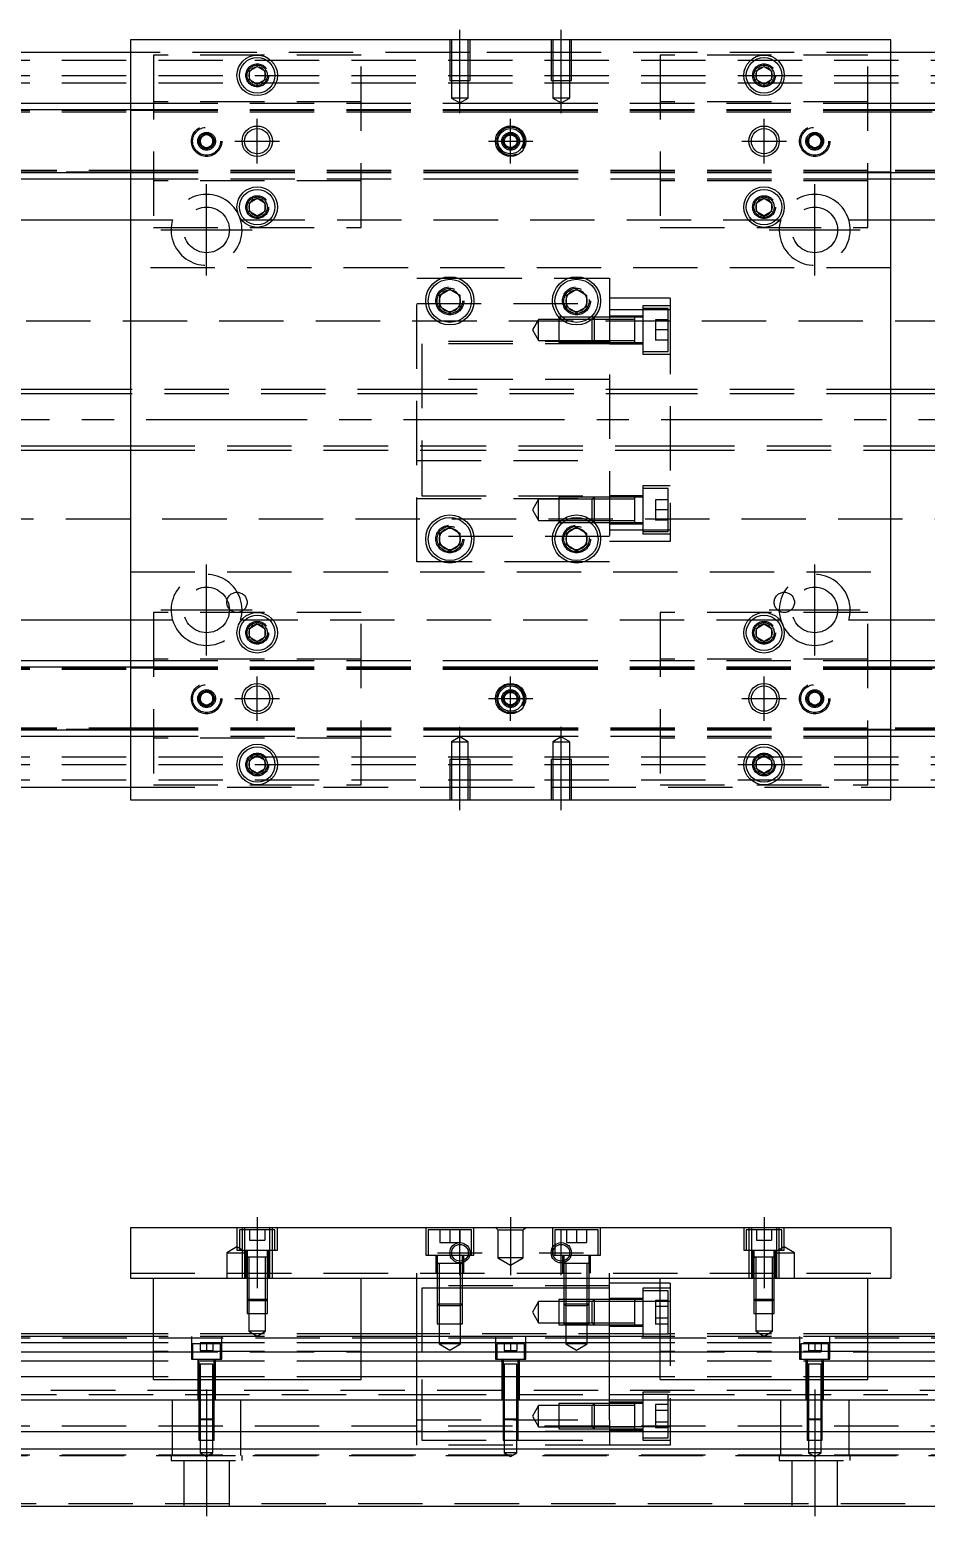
# Model space of a CAD drawing. Extents: x -12 to 689, y -256 to 77.
# Drawn here: x 165.1 to 342, y -216.3 to 77 of the extents above; entities that cross this region are included whole.
import ezdxf

# ---------------------------------------------------------------- set-up
doc = ezdxf.new("R2010")
doc.units = 0
doc.linetypes.add('CENTER', pattern=[50.8, 31.75, -6.35, 6.35, -6.35])
doc.linetypes.add('DASHED', pattern=[19.05, 12.7, -6.35])
doc.layers.get('0').update_dxf_attribs({"linetype": 'CONTINUOUS'})
doc.layers.add('CENTER', color=1, linetype='CENTER')

msp = doc.modelspace()

# ---------------------------------------------------------------- linework, layer by layer
at = {"color": 7, "linetype": 'CONTINUOUS'}
for p, q in [((335, 75), (185, 75)), ((185, 75), (185, -75)), ((335, -75), (335, 75)), ((185, 72.5), (0, 72.5)), ((520, 72.5), (335, 72.5)), ((208.5, 68.87), (210, 69.73)), ((208.5, 67.13), (208.5, 68.87)), ((210, 69.73), (211.5, 68.87)), ((211.5, 68.87), (211.5, 67.13)), ((308.5, 68.87), (310, 69.73)), ((308.5, 67.13), (308.5, 68.87)), ((310, 69.73), (311.5, 68.87)), ((311.5, 68.87), (311.5, 67.13)), ((210, 66.27), (208.5, 67.13)), ((211.5, 67.13), (210, 66.27)), ((310, 66.27), (308.5, 67.13)), ((311.5, 67.13), (310, 66.27)), ((0, 62.5), (185, 62.5)), ((335, 62.5), (520, 62.5)), ((0, 61.25), (185, 61.25)), ((335, 61.25), (520, 61.25)), ((185, 48.75), (0, 48.75)), ((185, 47.5), (0, 47.5)), ((520, 48.75), (335, 48.75)), ((520, 47.5), (335, 47.5)), ((208.5, 42.87), (210, 43.73)), ((208.5, 41.13), (208.5, 42.87)), ((210, 40.27), (208.5, 41.13)), ((210, 43.73), (211.5, 42.87)), ((211.5, 41.13), (210, 40.27)), ((211.5, 42.87), (211.5, 41.13)), ((308.5, 42.87), (310, 43.73)), ((308.5, 41.13), (308.5, 42.87)), ((310, 40.27), (308.5, 41.13)), ((310, 43.73), (311.5, 42.87)), ((311.5, 41.13), (310, 40.27)), ((311.5, 42.87), (311.5, 41.13)), ((86.71, 39.5), (185, 39.5)), ((335, 39.5), (433.29, 39.5)), ((246, 24.65), (248, 25.81)), ((246, 22.35), (246, 24.65)), ((248, 25.81), (250, 24.65)), ((250, 24.65), (250, 22.35)), ((271, 24.65), (273, 25.81)), ((271, 22.35), (271, 24.65)), ((273, 25.81), (275, 24.65)), ((275, 24.65), (275, 22.35)), ((248, 21.19), (246, 22.35)), ((250, 22.35), (248, 21.19)), ((273, 21.19), (271, 22.35)), ((275, 22.35), (273, 21.19)), ((284.5, 15.25), (284.5, 15.25)), ((185, 6), (60.5, 6)), ((470, 6), (335, 6)), ((60.5, -6), (185, -6)), ((335, -6), (470, -6)), ((284.5, -15.65), (284.5, -15.25)), ((284.5, -20.25), (284.5, -19.85)), ((246, -22.35), (248, -21.19)), ((246, -24.65), (246, -22.35)), ((248, -21.19), (250, -22.35)), ((250, -22.35), (250, -24.65)), ((271, -22.35), (273, -21.19)), ((271, -24.65), (271, -22.35)), ((273, -21.19), (275, -22.35)), ((275, -22.35), (275, -24.65)), ((248, -25.81), (246, -24.65)), ((250, -24.65), (248, -25.81)), ((273, -25.81), (271, -24.65)), ((275, -24.65), (273, -25.81)), ((185, -39.5), (86.71, -39.5)), ((208.5, -41.13), (210, -40.27)), ((210, -40.27), (211.5, -41.13)), ((308.5, -41.13), (310, -40.27)), ((310, -40.27), (311.5, -41.13)), ((433.29, -39.5), (335, -39.5)), ((208.5, -42.87), (208.5, -41.13)), ((210, -43.73), (208.5, -42.87)), ((211.5, -42.87), (210, -43.73)), ((211.5, -41.13), (211.5, -42.87)), ((308.5, -42.87), (308.5, -41.13)), ((310, -43.73), (308.5, -42.87)), ((311.5, -42.87), (310, -43.73)), ((311.5, -41.13), (311.5, -42.87)), ((0, -47.5), (185, -47.5)), ((0, -48.75), (185, -48.75)), ((335, -47.5), (520, -47.5)), ((335, -48.75), (520, -48.75)), ((185, -61.25), (0, -61.25)), ((520, -61.25), (335, -61.25)), ((185, -62.5), (0, -62.5)), ((520, -62.5), (335, -62.5)), ((208.5, -67.13), (210, -66.27)), ((208.5, -68.87), (208.5, -67.13)), ((210, -66.27), (211.5, -67.13)), ((211.5, -67.13), (211.5, -68.87)), ((308.5, -67.13), (310, -66.27)), ((308.5, -68.87), (308.5, -67.13)), ((310, -66.27), (311.5, -67.13)), ((311.5, -67.13), (311.5, -68.87)), ((210, -69.73), (208.5, -68.87)), ((211.5, -68.87), (210, -69.73)), ((310, -69.73), (308.5, -68.87)), ((311.5, -68.87), (310, -69.73)), ((0, -72.5), (185, -72.5)), ((335, -72.5), (520, -72.5)), ((185, -75), (335, -75)), ((185, -159.35), (185, -169.35)), ((185, -159.35), (335, -159.35)), ((335, -159.35), (335, -169.35)), ((185, -169.35), (335, -169.35)), ((189.5, -189.35), (189.5, -169.35)), ((230.5, -189.35), (230.5, -169.35)), ((241.5, -180.85), (241.5, -169.35)), ((279.5, -180.85), (279.5, -169.35)), ((289.5, -189.35), (289.5, -169.35)), ((330.5, -189.35), (330.5, -169.35)), ((289.5, -170.35), (279.5, -170.35)), ((189.5, -180.85), (0, -180.85)), ((189.5, -180.35), (60.5, -180.35)), ((241.5, -180.35), (230.5, -180.35)), ((289.5, -180.85), (230.5, -180.85)), ((470, -180.35), (330.5, -180.35)), ((520, -180.85), (330.5, -180.85)), ((189.5, -182.1), (0, -182.1)), ((0, -183.88), (189.5, -183.88)), ((289.5, -182.1), (230.5, -182.1)), ((230.5, -183.88), (289.5, -183.88)), ((520, -182.1), (330.5, -182.1)), ((330.5, -183.88), (520, -183.88)), ((189.5, -185.77), (0, -185.77)), ((289.5, -185.77), (230.5, -185.77)), ((520, -185.77), (330.5, -185.77)), ((189.5, -188.83), (0, -188.83)), ((189.5, -189.35), (230.5, -189.35)), ((289.5, -188.83), (230.5, -188.83)), ((289.5, -189.35), (330.5, -189.35)), ((520, -188.83), (330.5, -188.83)), ((0, -193.35), (520, -193.35)), ((0, -199.65), (520, -199.65)), ((0, -203.05), (520, -203.05)), ((0, -214.35), (520, -214.35))]:
    msp.add_line(p, q, dxfattribs=at)
at = {"color": 3, "linetype": 'DASHED'}
for p, q in [((248, 75), (248, 67)), ((248.35, 75), (248.35, 67)), ((251.65, 67), (251.65, 75)), ((252, 67), (252, 75)), ((268, 75), (268, 67)), ((268.35, 75), (268.35, 67)), ((271.65, 67), (271.65, 75)), ((272, 67), (272, 75)), ((0, 71), (520, 71)), ((248, 72.5), (185, 72.5)), ((230.5, 72), (189.5, 72)), ((189.5, 72), (189.5, 38)), ((230.5, 38), (230.5, 72)), ((252, 72.5), (248, 72.5)), ((268, 72.5), (252, 72.5)), ((272, 72.5), (268, 72.5)), ((335, 72.5), (272, 72.5)), ((330.5, 72), (289.5, 72)), ((289.5, 72), (289.5, 38)), ((330.5, 38), (330.5, 72)), ((0, 68), (520, 68)), ((208, 68), (208.02, 68.3)), ((311.97, 68.33), (312, 68)), ((0, 66.5), (520, 66.5)), ((248, 67), (252, 67)), ((248.35, 67), (248.35, 63.5)), ((251.65, 63.5), (251.65, 67)), ((268, 67), (272, 67)), ((268.35, 67), (268.35, 63.5)), ((271.65, 63.5), (271.65, 67)), ((185, 62.5), (189.5, 62.5)), ((230.5, 62.8), (189.5, 62.8)), ((189.5, 62.5), (255.5, 62.5)), ((251.65, 63.5), (248.35, 63.5)), ((248.35, 63.5), (250, 62.55)), ((250, 62.55), (251.65, 63.5)), ((255.5, 62.5), (264.5, 62.5)), ((264.5, 62.5), (330.5, 62.5)), ((271.65, 63.5), (268.35, 63.5)), ((268.35, 63.5), (270, 62.55)), ((270, 62.55), (271.65, 63.5)), ((330.5, 62.8), (289.5, 62.8)), ((330.5, 62.5), (335, 62.5)), ((0, 61.11), (185, 61.11)), ((0, 61.1), (189.5, 61.1)), ((0, 60.8), (189.5, 60.8)), ((185, 61.25), (189.5, 61.25)), ((185, 61.11), (189.5, 61.11)), ((189.5, 61.25), (255.5, 61.25)), ((189.5, 61.11), (255.5, 61.11)), ((189.5, 61.1), (255.5, 61.1)), ((189.5, 60.8), (255.5, 60.8)), ((255.5, 61.25), (264.5, 61.25)), ((255.5, 61.11), (264.5, 61.11)), ((255.5, 61.1), (264.5, 61.1)), ((255.5, 60.8), (264.5, 60.8)), ((264.5, 61.25), (330.5, 61.25)), ((264.5, 61.11), (330.5, 61.11)), ((264.5, 61.1), (330.5, 61.1)), ((264.5, 60.8), (330.5, 60.8)), ((330.5, 61.25), (335, 61.25)), ((330.5, 61.11), (335, 61.11)), ((330.5, 61.1), (520, 61.1)), ((330.5, 60.8), (520, 60.8)), ((335, 61.11), (520, 61.11)), ((198.75, 55.72), (200, 56.44)), ((200, 56.44), (201.25, 55.72)), ((258.75, 55.72), (260, 56.44)), ((260, 56.44), (261.25, 55.72)), ((318.75, 55.72), (320, 56.44)), ((320, 56.44), (321.25, 55.72)), ((198.5, 55), (198.52, 55.25)), ((198.75, 54.28), (198.75, 55.72)), ((200, 53.56), (198.75, 54.28)), ((201.25, 54.28), (200, 53.56)), ((201.25, 55.72), (201.25, 54.28)), ((258.75, 54.28), (258.75, 55.72)), ((260, 53.56), (258.75, 54.28)), ((261.25, 54.28), (260, 53.56)), ((261.25, 55.72), (261.25, 54.28)), ((261.48, 55.26), (261.5, 55)), ((318.75, 54.28), (318.75, 55.72)), ((320, 53.56), (318.75, 54.28)), ((321.25, 54.28), (320, 53.56)), ((321.25, 55.72), (321.25, 54.28)), ((321.48, 55.26), (321.5, 55)), ((189.5, 49.2), (0, 49.2)), ((189.5, 48.9), (0, 48.9)), ((185, 48.89), (0, 48.89)), ((189.5, 48.89), (185, 48.89)), ((189.5, 48.75), (185, 48.75)), ((189.5, 47.5), (185, 47.5)), ((255.5, 49.2), (189.5, 49.2)), ((255.5, 48.9), (189.5, 48.9)), ((255.5, 48.89), (189.5, 48.89)), ((255.5, 48.75), (189.5, 48.75)), ((255.5, 47.5), (189.5, 47.5)), ((230.5, 47.2), (189.5, 47.2)), ((264.5, 49.2), (255.5, 49.2)), ((264.5, 48.9), (255.5, 48.9)), ((264.5, 48.89), (255.5, 48.89)), ((264.5, 48.75), (255.5, 48.75)), ((264.5, 47.5), (255.5, 47.5)), ((330.5, 49.2), (264.5, 49.2)), ((330.5, 48.9), (264.5, 48.9)), ((330.5, 48.89), (264.5, 48.89)), ((330.5, 48.75), (264.5, 48.75)), ((330.5, 47.5), (264.5, 47.5)), ((330.5, 47.2), (289.5, 47.2)), ((520, 49.2), (330.5, 49.2)), ((520, 48.9), (330.5, 48.9)), ((335, 48.89), (330.5, 48.89)), ((335, 48.75), (330.5, 48.75)), ((335, 47.5), (330.5, 47.5)), ((520, 48.89), (335, 48.89)), ((211.97, 42.33), (212, 42)), ((308, 42), (308.03, 42.35)), ((185, 39.5), (193.29, 39.5)), ((206.71, 39.5), (313.29, 39.5)), ((326.71, 39.5), (335, 39.5)), ((189.5, 38), (230.5, 38)), ((289.5, 38), (330.5, 38)), ((335, 30), (185, 30)), ((241.5, -28), (241.5, 28)), ((241.5, 28), (246.48, 28)), ((246.48, 28), (249.52, 28)), ((249.52, 28), (271.48, 28)), ((271.48, 28), (274.52, 28)), ((274.52, 28), (279.5, 28)), ((279.5, 28), (279.5, -28)), ((245.5, 23.5), (245.52, 23.8)), ((275.48, 23.79), (275.5, 23.5)), ((291.5, 24), (279.5, 24)), ((291.5, 24), (291.5, 21.75)), ((241.5, 23), (279.5, 23)), ((291.5, 21.75), (279.5, 21.75)), ((286.1, 22.5), (286.1, 13)), ((291.5, 22.5), (286.1, 22.5)), ((291.1, 22), (286.1, 22)), ((291.1, 13.5), (291.1, 22)), ((291.5, 21.75), (291.5, -21.75)), ((520, 19.5), (76.97, 19.5)), ((265.5, 19.85), (264.29, 17.75)), ((264.29, 17.75), (265.5, 15.65)), ((265.5, 15.65), (265.5, 19.85)), ((269.5, 19.85), (265.5, 19.85)), ((269.5, 20.25), (269.5, 15.25)), ((269.53, 20.25), (269.5, 20.25)), ((276.1, 19.85), (269.5, 19.85)), ((270.26, 20.25), (269.53, 20.25)), ((275.74, 20.25), (270.26, 20.25)), ((276.47, 20.25), (275.74, 20.25)), ((276.5, 20.25), (276.1, 19.85)), ((276.1, 15.65), (276.1, 19.85)), ((279.5, 19.85), (276.1, 19.85)), ((276.5, 20.25), (276.47, 20.25)), ((276.5, 20.25), (276.5, 15.25)), ((279.5, 20.25), (276.5, 20.25)), ((279.5, 20.25), (276.5, 20.25)), ((286.1, 20.5), (279.5, 20.5)), ((284.5, 20.25), (279.5, 20.25)), ((284.5, 19.85), (279.5, 19.85)), ((284.5, 20.25), (284.49, 20.25)), ((284.5, 20), (284.5, 20.25)), ((286.1, 20.25), (284.5, 20.25)), ((284.5, 20.25), (284.5, 20.25)), ((284.5, 15.51), (284.5, 20)), ((288.6, 19.75), (288.6, 17.75)), ((291.1, 19.75), (288.6, 19.75)), ((291.1, 17.75), (288.6, 17.75)), ((288.6, 17.75), (288.6, 15.75)), ((279.5, 15.5), (241.5, 15.5)), ((242.5, 15), (242.5, -15)), ((279.5, 15), (242.5, 15)), ((265.5, 15.65), (269.5, 15.65)), ((269.5, 15.65), (276.1, 15.65)), ((269.5, 15.25), (276.5, 15.25)), ((276.1, 15.65), (279.5, 15.65)), ((276.1, 15.65), (276.5, 15.25)), ((276.5, 15.25), (279.5, 15.25)), ((276.5, 15.25), (279.5, 15.25)), ((279.5, 15.65), (284.5, 15.65)), ((279.5, 15.25), (284.5, 15.25)), ((279.5, 15), (286.1, 15)), ((284.49, 15.25), (284.5, 15.25)), ((284.5, 15.25), (284.5, 15.51)), ((284.5, 15.25), (286.1, 15.25)), ((284.5, 15.25), (284.5, 15.25)), ((291.1, 15.75), (288.6, 15.75)), ((286.1, 13.5), (291.1, 13.5)), ((286.1, 13), (291.5, 13)), ((242.5, 6), (185, 6)), ((279.5, 8), (241.5, 8)), ((291.5, 6), (242.5, 6)), ((335, 6), (291.5, 6)), ((242.5, 5.12), (185, 5.12)), ((291.5, 5.12), (242.5, 5.12)), ((335, 5.12), (291.5, 5.12)), ((185, -5.12), (242.5, -5.12)), ((242.5, -5.12), (291.5, -5.12)), ((291.5, -5.12), (335, -5.12)), ((185, -6), (242.5, -6)), ((241.5, -8), (279.5, -8)), ((242.5, -6), (291.5, -6)), ((291.5, -6), (335, -6)), ((286.1, -13), (286.1, -22.5)), ((291.5, -13), (286.1, -13)), ((291.1, -13.5), (286.1, -13.5)), ((291.1, -22), (291.1, -13.5)), ((241.5, -15.5), (279.5, -15.5)), ((242.5, -15), (279.5, -15)), ((265.5, -15.65), (264.29, -17.75)), ((265.5, -19.85), (265.5, -15.65)), ((269.5, -15.65), (265.5, -15.65)), ((269.5, -15.25), (269.5, -20.25)), ((276.5, -15.25), (269.5, -15.25)), ((276.1, -15.65), (269.5, -15.65)), ((276.5, -15.25), (276.1, -15.65)), ((276.1, -19.85), (276.1, -15.65)), ((279.5, -15.65), (276.1, -15.65)), ((276.5, -15.25), (276.5, -20.25)), ((279.5, -15.25), (276.5, -15.25)), ((279.5, -15.25), (276.5, -15.25)), ((286.1, -15), (279.5, -15)), ((284.5, -15.25), (279.5, -15.25)), ((284.5, -15.65), (279.5, -15.65)), ((284.5, -15.25), (284.49, -15.25)), ((284.5, -15.51), (284.5, -15.25)), ((284.5, -15.25), (284.5, -15.25)), ((286.1, -15.25), (284.5, -15.25)), ((284.5, -20), (284.5, -15.51)), ((288.6, -15.75), (288.6, -17.75)), ((291.1, -15.75), (288.6, -15.75)), ((76.97, -19.5), (520, -19.5)), ((264.29, -17.75), (265.5, -19.85)), ((265.5, -19.85), (269.5, -19.85)), ((269.5, -19.85), (276.1, -19.85)), ((269.5, -20.25), (269.53, -20.25)), ((269.53, -20.25), (270.26, -20.25)), ((270.26, -20.25), (275.74, -20.25)), ((275.74, -20.25), (276.47, -20.25)), ((276.1, -19.85), (279.5, -19.85)), ((276.1, -19.85), (276.5, -20.25)), ((276.47, -20.25), (276.5, -20.25)), ((276.5, -20.25), (279.5, -20.25)), ((276.5, -20.25), (279.5, -20.25)), ((279.5, -19.85), (284.5, -19.85)), ((279.5, -20.25), (284.5, -20.25)), ((279.5, -20.5), (286.1, -20.5)), ((284.49, -20.25), (284.5, -20.25)), ((284.5, -20.25), (284.5, -20)), ((284.5, -20.25), (284.5, -20.25)), ((284.5, -20.25), (286.1, -20.25)), ((288.6, -17.75), (288.6, -19.75)), ((291.1, -17.75), (288.6, -17.75)), ((291.1, -19.75), (288.6, -19.75)), ((279.5, -23), (241.5, -23)), ((245.5, -23.5), (245.52, -23.2)), ((275.48, -23.21), (275.5, -23.5)), ((291.5, -21.75), (279.5, -21.75)), ((286.1, -22), (291.1, -22)), ((286.1, -22.5), (291.5, -22.5)), ((291.5, -21.75), (291.5, -24)), ((291.5, -24), (279.5, -24)), ((246.48, -28), (241.5, -28)), ((249.52, -28), (246.48, -28)), ((271.48, -28), (249.52, -28)), ((274.52, -28), (271.48, -28)), ((279.5, -28), (274.52, -28)), ((185, -30), (335, -30)), ((189.5, -38), (189.5, -72)), ((230.5, -38), (189.5, -38)), ((230.5, -72), (230.5, -38)), ((330.5, -38), (289.5, -38)), ((289.5, -38), (289.5, -72)), ((330.5, -72), (330.5, -38)), ((193.29, -39.5), (185, -39.5)), ((313.29, -39.5), (206.71, -39.5)), ((335, -39.5), (326.71, -39.5)), ((211.97, -41.67), (212, -42)), ((311.97, -41.67), (312, -42)), ((0, -48.89), (185, -48.89)), ((0, -48.9), (189.5, -48.9)), ((0, -49.2), (189.5, -49.2)), ((185, -47.5), (189.5, -47.5)), ((185, -48.75), (189.5, -48.75)), ((185, -48.89), (189.5, -48.89)), ((230.5, -47.2), (189.5, -47.2)), ((189.5, -47.5), (255.5, -47.5)), ((189.5, -48.75), (255.5, -48.75)), ((189.5, -48.89), (255.5, -48.89)), ((189.5, -48.9), (255.5, -48.9)), ((189.5, -49.2), (255.5, -49.2)), ((255.5, -47.5), (264.5, -47.5)), ((255.5, -48.75), (264.5, -48.75)), ((255.5, -48.89), (264.5, -48.89)), ((255.5, -48.9), (264.5, -48.9)), ((255.5, -49.2), (264.5, -49.2)), ((264.5, -47.5), (330.5, -47.5)), ((264.5, -48.75), (330.5, -48.75)), ((264.5, -48.89), (330.5, -48.89)), ((264.5, -48.9), (330.5, -48.9)), ((264.5, -49.2), (330.5, -49.2)), ((330.5, -47.2), (289.5, -47.2)), ((330.5, -47.5), (335, -47.5)), ((330.5, -48.75), (335, -48.75)), ((330.5, -48.89), (335, -48.89)), ((330.5, -48.9), (520, -48.9)), ((330.5, -49.2), (520, -49.2)), ((335, -48.89), (520, -48.89)), ((198.5, -55), (198.52, -54.75)), ((198.75, -54.28), (200, -53.56)), ((198.75, -55.72), (198.75, -54.28)), ((200, -56.44), (198.75, -55.72)), ((200, -53.56), (201.25, -54.28)), ((201.25, -55.72), (200, -56.44)), ((201.25, -54.28), (201.25, -55.72)), ((258.5, -55), (258.52, -54.75)), ((258.75, -54.28), (260, -53.56)), ((258.75, -55.72), (258.75, -54.28)), ((260, -56.44), (258.75, -55.72)), ((260, -53.56), (261.25, -54.28)), ((261.25, -55.72), (260, -56.44)), ((261.25, -54.28), (261.25, -55.72)), ((318.75, -54.28), (320, -53.56)), ((318.75, -55.72), (318.75, -54.28)), ((320, -56.44), (318.75, -55.72)), ((320, -53.56), (321.25, -54.28)), ((321.25, -55.72), (320, -56.44)), ((321.25, -54.28), (321.25, -55.72)), ((321.48, -54.74), (321.5, -55)), ((189.5, -60.8), (0, -60.8)), ((189.5, -61.1), (0, -61.1)), ((185, -61.11), (0, -61.11)), ((189.5, -61.11), (185, -61.11)), ((189.5, -61.25), (185, -61.25)), ((255.5, -60.8), (189.5, -60.8)), ((255.5, -61.1), (189.5, -61.1)), ((255.5, -61.11), (189.5, -61.11)), ((255.5, -61.25), (189.5, -61.25)), ((264.5, -60.8), (255.5, -60.8)), ((264.5, -61.1), (255.5, -61.1)), ((264.5, -61.11), (255.5, -61.11)), ((264.5, -61.25), (255.5, -61.25)), ((330.5, -60.8), (264.5, -60.8)), ((330.5, -61.1), (264.5, -61.1)), ((330.5, -61.11), (264.5, -61.11)), ((330.5, -61.25), (264.5, -61.25)), ((520, -60.8), (330.5, -60.8)), ((520, -61.1), (330.5, -61.1)), ((335, -61.11), (330.5, -61.11)), ((335, -61.25), (330.5, -61.25)), ((520, -61.11), (335, -61.11)), ((189.5, -62.5), (185, -62.5)), ((255.5, -62.5), (189.5, -62.5)), ((230.5, -62.8), (189.5, -62.8)), ((250, -62.55), (248.35, -63.5)), ((248.35, -63.5), (250, -63.5)), ((248.35, -63.5), (248.35, -67)), ((251.65, -63.5), (250, -62.55)), ((250, -63.5), (251.65, -63.5)), ((251.65, -67), (251.65, -63.5)), ((264.5, -62.5), (255.5, -62.5)), ((330.5, -62.5), (264.5, -62.5)), ((270, -62.55), (268.35, -63.5)), ((268.35, -63.5), (270, -63.5)), ((268.35, -63.5), (268.35, -67)), ((271.65, -63.5), (270, -62.55)), ((270, -63.5), (271.65, -63.5)), ((271.65, -67), (271.65, -63.5)), ((330.5, -62.8), (289.5, -62.8)), ((335, -62.5), (330.5, -62.5)), ((0, -66.5), (520, -66.5)), ((252, -67), (248, -67)), ((248, -67), (248, -75)), ((248.35, -67), (248.35, -75)), ((251.65, -75), (251.65, -67)), ((252, -75), (252, -67)), ((272, -67), (268, -67)), ((268, -67), (268, -75)), ((268.35, -67), (268.35, -75)), ((271.65, -75), (271.65, -67)), ((272, -75), (272, -67)), ((0, -68), (520, -68)), ((211.97, -67.67), (212, -68)), ((308, -68), (308.02, -67.7)), ((0, -71), (520, -71)), ((185, -72.5), (248, -72.5)), ((189.5, -72), (230.5, -72)), ((248, -72.5), (252, -72.5)), ((252, -72.5), (268, -72.5)), ((268, -72.5), (272, -72.5)), ((272, -72.5), (335, -72.5)), ((289.5, -72), (330.5, -72)), ((206, -159.35), (206, -163.85)), ((213.5, -159.85), (206.5, -159.85)), ((206.5, -159.85), (206.5, -163.85)), ((207, -159.35), (207, -159.85)), ((207, -159.85), (207, -163.85)), ((207.5, -159.35), (207.5, -169.35)), ((208.5, -159.85), (208.5, -161.85)), ((210, -159.85), (210, -161.85)), ((211.5, -159.85), (211.5, -161.85)), ((212.5, -169.35), (212.5, -159.35)), ((213, -159.85), (213, -159.35)), ((213, -163.85), (213, -159.85)), ((213.5, -163.85), (213.5, -159.85)), ((214, -163.85), (214, -159.35)), ((243.25, -159.35), (243.25, -164.85)), ((252.25, -159.85), (243.75, -159.85)), ((243.75, -159.85), (243.75, -164.85)), ((246, -159.85), (246, -162.35)), ((248, -159.85), (248, -162.35)), ((250, -159.85), (250, -162.35)), ((252.25, -164.85), (252.25, -159.85)), ((252.75, -164.85), (252.75, -159.35)), ((257.5, -159.85), (257, -159.35)), ((257.5, -159.85), (257.5, -165.35)), ((257.5, -159.85), (262.5, -159.85)), ((262.5, -159.85), (263, -159.35)), ((262.5, -165.35), (262.5, -159.85)), ((268.25, -159.35), (268.25, -164.85)), ((277.25, -159.85), (268.75, -159.85)), ((268.75, -159.85), (268.75, -162.79)), ((271, -159.85), (271, -162.35)), ((273, -159.85), (273, -162.35)), ((275, -159.85), (275, -162.35)), ((277.25, -164.85), (277.25, -159.85)), ((277.75, -164.85), (277.75, -159.35)), ((306, -159.35), (306, -163.85)), ((313.5, -159.85), (306.5, -159.85)), ((306.5, -159.85), (306.5, -163.85)), ((307, -159.35), (307, -159.85)), ((307, -159.85), (307, -163.85)), ((307.5, -159.35), (307.5, -169.35)), ((308.5, -159.85), (308.5, -161.85)), ((310, -159.85), (310, -161.85)), ((311.5, -159.85), (311.5, -161.85)), ((312.5, -169.35), (312.5, -159.35)), ((313, -159.85), (313, -159.35)), ((313, -163.85), (313, -159.85)), ((313.5, -163.85), (313.5, -159.85)), ((314, -163.85), (314, -159.35)), ((206, -163.2), (204, -164.35)), ((208, -164.35), (206, -163.2)), ((206, -163.85), (214, -163.85)), ((207, -163.85), (207, -169.35)), ((207.75, -163.85), (207.75, -169.35)), ((208, -163.85), (208, -165.25)), ((208.5, -161.85), (210, -161.85)), ((210, -161.85), (211.5, -161.85)), ((212, -165.25), (212, -163.85)), ((212.25, -169.35), (212.25, -163.85)), ((213, -169.35), (213, -163.85)), ((246, -162.35), (248, -162.35)), ((248, -162.35), (250, -162.35)), ((268.75, -162.79), (268.75, -163.27)), ((268.75, -163.27), (268.75, -164.85)), ((271, -162.35), (273, -162.35)), ((273, -162.35), (275, -162.35)), ((306, -163.85), (314, -163.85)), ((307, -163.85), (307, -169.35)), ((307.75, -163.85), (307.75, -169.35)), ((308, -163.85), (308, -165.25)), ((308.5, -161.85), (310, -161.85)), ((310, -161.85), (311.5, -161.85)), ((314, -163.2), (312, -164.35)), ((312, -165.25), (312, -163.85)), ((312.25, -169.35), (312.25, -163.85)), ((313, -169.35), (313, -163.85)), ((316, -164.35), (314, -163.2)), ((204, -164.35), (208, -164.35)), ((204, -164.35), (204, -169.35)), ((208, -165.24), (208, -165.25)), ((208.22, -165.25), (208, -165.25)), ((208, -165.25), (208, -169.35)), ((208, -165.25), (208, -165.25)), ((211.78, -165.25), (208.22, -165.25)), ((208.35, -165.25), (208.35, -169.35)), ((211.65, -169.35), (211.65, -165.25)), ((212, -165.25), (211.78, -165.25)), ((212, -165.25), (212, -165.24)), ((212, -169.35), (212, -165.25)), ((212, -165.25), (212, -165.25)), ((243.25, -164.85), (252.75, -164.85)), ((245.25, -164.85), (245.25, -168.35)), ((245.5, -164.85), (245.5, -166.45)), ((245.5, -166.44), (245.5, -166.45)), ((245.5, -166.45), (245.76, -166.45)), ((245.76, -166.45), (245.5, -166.45)), ((245.5, -166.45), (245.5, -166.45)), ((245.5, -166.45), (245.5, -168.35)), ((250.01, -166.45), (245.76, -166.45)), ((245.9, -166.45), (245.9, -168.35)), ((250.24, -166.45), (250.01, -166.45)), ((250.1, -168.35), (250.1, -166.45)), ((250.24, -166.45), (250.5, -166.45)), ((250.5, -166.45), (250.24, -166.45)), ((250.5, -165.92), (250.5, -164.85)), ((250.5, -166.29), (250.5, -165.92)), ((250.5, -166.45), (250.5, -166.29)), ((250.5, -166.45), (250.5, -166.44)), ((250.5, -166.45), (250.5, -166.45)), ((250.5, -168.35), (250.5, -166.45)), ((250.75, -168.35), (250.75, -164.85)), ((262.5, -165.35), (257.5, -165.35)), ((257.5, -165.35), (260, -166.79)), ((260, -166.79), (262.5, -165.35)), ((268.25, -164.85), (277.75, -164.85)), ((270.25, -164.85), (270.25, -168.35)), ((270.5, -164.85), (270.5, -165.92)), ((270.5, -165.92), (270.5, -166.29)), ((270.5, -166.29), (270.5, -166.45)), ((270.5, -166.44), (270.5, -166.45)), ((270.76, -166.45), (270.5, -166.45)), ((270.5, -166.45), (270.5, -166.45)), ((270.5, -166.45), (270.5, -168.35)), ((275.24, -166.45), (270.76, -166.45)), ((270.9, -166.45), (270.9, -168.35)), ((275.1, -168.35), (275.1, -166.45)), ((275.5, -166.45), (275.24, -166.45)), ((275.5, -166.45), (275.5, -164.85)), ((275.5, -166.45), (275.5, -166.44)), ((275.5, -166.45), (275.5, -166.45)), ((275.5, -168.35), (275.5, -166.45)), ((275.75, -168.35), (275.75, -164.85)), ((308, -165.24), (308, -165.25)), ((308, -165.25), (308.22, -165.25)), ((312, -165.25), (308, -165.25)), ((308, -165.25), (308, -165.25)), ((308, -165.25), (308, -169.35)), ((308.35, -165.25), (308.35, -169.35)), ((311.65, -169.35), (311.65, -165.25)), ((312, -164.35), (316, -164.35)), ((312, -169.35), (312, -165.25)), ((316, -169.35), (316, -164.35)), ((185, -168.35), (335, -168.35)), ((208, -169.35), (208, -173.5)), ((208, -169.35), (208, -173.5)), ((208.35, -169.35), (208.35, -173.85)), ((211.65, -173.85), (211.65, -169.35)), ((212, -173.5), (212, -169.35)), ((212, -173.5), (212, -169.35)), ((241.5, -169.35), (241.5, -168.35)), ((245.5, -168.35), (245.5, -169.35)), ((245.5, -168.35), (245.5, -169.35)), ((245.5, -169.35), (245.5, -174.45)), ((245.5, -169.35), (245.5, -174.45)), ((245.9, -168.35), (245.9, -169.35)), ((245.9, -169.35), (245.9, -174.85)), ((250.1, -169.35), (250.1, -168.35)), ((250.1, -174.85), (250.1, -169.35)), ((250.5, -169.35), (250.5, -168.35)), ((250.5, -169.35), (250.5, -168.35)), ((250.5, -174.45), (250.5, -169.35)), ((250.5, -174.45), (250.5, -169.35)), ((270.5, -168.35), (270.5, -169.35)), ((270.5, -168.35), (270.5, -169.35)), ((270.5, -169.35), (270.5, -174.45)), ((270.5, -169.35), (270.5, -174.45)), ((270.9, -168.35), (270.9, -169.35)), ((270.9, -169.35), (270.9, -174.85)), ((275.1, -169.35), (275.1, -168.35)), ((275.1, -174.85), (275.1, -169.35)), ((275.5, -169.35), (275.5, -168.35)), ((275.5, -169.35), (275.5, -168.35)), ((275.5, -174.45), (275.5, -169.35)), ((275.5, -174.45), (275.5, -169.35)), ((279.5, -169.35), (279.5, -168.35)), ((308, -169.35), (308, -173.5)), ((308, -169.35), (308, -173.5)), ((308.35, -169.35), (308.35, -173.85)), ((311.65, -173.85), (311.65, -169.35)), ((312, -173.5), (312, -169.35)), ((312, -173.5), (312, -169.35)), ((279.5, -170.85), (241.5, -170.85)), ((242.5, -171.35), (242.5, -189.35)), ((245.5, -171.35), (242.5, -171.35)), ((245.9, -171.35), (245.5, -171.35)), ((250.1, -171.35), (245.9, -171.35)), ((250.5, -171.35), (250.1, -171.35)), ((255.5, -171.35), (250.5, -171.35)), ((264.5, -171.35), (255.5, -171.35)), ((270.5, -171.35), (264.5, -171.35)), ((270.9, -171.35), (270.5, -171.35)), ((275.1, -171.35), (270.9, -171.35)), ((275.5, -171.35), (275.1, -171.35)), ((279.5, -171.35), (275.5, -171.35)), ((286.1, -171.35), (286.1, -180.85)), ((291.5, -171.35), (286.1, -171.35)), ((286.65, -171.85), (286.1, -171.85)), ((287, -171.85), (286.65, -171.85)), ((291.1, -171.85), (287, -171.85)), ((291.5, -170.35), (289.5, -170.35)), ((291.1, -180.35), (291.1, -171.85)), ((291.5, -170.35), (291.5, -173.98)), ((208, -173.5), (212, -173.5)), ((208, -173.5), (208, -176.35)), ((208, -173.5), (208.35, -173.85)), ((211.65, -173.85), (208.35, -173.85)), ((208.35, -173.85), (208.35, -176.35)), ((211.65, -173.85), (212, -173.5)), ((211.65, -176.35), (211.65, -173.85)), ((212, -176.35), (212, -173.5)), ((245.5, -174.45), (250.5, -174.45)), ((245.5, -174.45), (245.5, -178.35)), ((245.5, -174.45), (245.9, -174.85)), ((250.1, -174.85), (245.9, -174.85)), ((245.9, -174.85), (245.9, -178.35)), ((250.1, -174.85), (250.5, -174.45)), ((250.1, -178.35), (250.1, -174.85)), ((250.5, -178.35), (250.5, -174.45)), ((265.5, -174), (264.29, -176.1)), ((265.5, -178.2), (265.5, -174)), ((269.5, -174), (265.5, -174)), ((269.5, -173.6), (269.5, -178.6)), ((270.5, -173.6), (269.5, -173.6)), ((276.1, -174), (269.5, -174)), ((270.9, -173.6), (270.5, -173.6)), ((270.5, -174.45), (275.5, -174.45)), ((270.5, -174.45), (270.5, -178.35)), ((270.5, -174.45), (270.9, -174.85)), ((275.1, -173.6), (270.9, -173.6)), ((275.1, -174.85), (270.9, -174.85)), ((270.9, -174.85), (270.9, -178.35)), ((275.5, -173.6), (275.1, -173.6)), ((275.1, -174.85), (275.5, -174.45)), ((275.1, -178.35), (275.1, -174.85)), ((276.5, -173.6), (275.5, -173.6)), ((275.5, -178.35), (275.5, -174.45)), ((276.5, -173.6), (276.1, -174)), ((276.1, -178.2), (276.1, -174)), ((279.5, -174), (276.1, -174)), ((276.5, -173.6), (276.5, -178.6)), ((279.5, -173.6), (276.5, -173.6)), ((279.5, -173.6), (276.5, -173.6)), ((286.1, -173.35), (279.5, -173.35)), ((283, -173.6), (279.5, -173.6)), ((283, -173.98), (279.5, -173.98)), ((283, -174), (279.5, -174)), ((283.1, -173.6), (283, -173.6)), ((287, -173.98), (283, -173.98)), ((284.5, -174), (283, -174)), ((283.35, -173.6), (283.1, -173.6)), ((284.5, -173.6), (283.35, -173.6)), ((286.1, -173.6), (284.49, -173.6)), ((284.5, -173.6), (284.5, -173.86)), ((284.5, -173.85), (284.5, -173.6)), ((284.5, -173.6), (284.5, -173.86)), ((284.5, -173.85), (284.5, -173.6)), ((284.5, -175.95), (284.5, -173.85)), ((284.5, -178.34), (284.5, -175.95)), ((291.5, -173.98), (287, -173.98)), ((288.6, -173.79), (288.6, -174.95)), ((291.1, -173.79), (288.6, -173.79)), ((291.1, -174.95), (288.6, -174.95)), ((288.6, -174.95), (288.6, -177.25)), ((291.5, -173.98), (291.5, -202.35)), ((308, -173.5), (312, -173.5)), ((308, -173.5), (308, -176.35)), ((308, -173.5), (308.35, -173.85)), ((311.65, -173.85), (308.35, -173.85)), ((308.35, -173.85), (308.35, -176.35)), ((311.65, -173.85), (312, -173.5)), ((311.65, -176.35), (311.65, -173.85)), ((312, -176.35), (312, -173.5)), ((208, -176.35), (212, -176.35)), ((208.35, -176.35), (208.35, -179.85)), ((211.65, -179.85), (211.65, -176.35)), ((245.5, -178.35), (250.5, -178.35)), ((245.9, -178.35), (245.9, -182.35)), ((250.1, -182.35), (250.1, -178.35)), ((264.29, -176.1), (265.5, -178.2)), ((265.5, -178.2), (269.5, -178.2)), ((269.5, -178.2), (276.1, -178.2)), ((269.5, -178.6), (276.5, -178.6)), ((270.5, -178.35), (275.5, -178.35)), ((270.9, -178.35), (270.9, -182.35)), ((275.1, -182.35), (275.1, -178.35)), ((276.1, -178.2), (279.5, -178.2)), ((276.1, -178.2), (276.5, -178.6)), ((276.1, -178.2), (279.5, -178.2)), ((276.5, -178.6), (279.5, -178.6)), ((276.5, -178.6), (279.5, -178.6)), ((279.5, -178.2), (284.5, -178.2)), ((279.5, -178.6), (284.5, -178.6)), ((279.5, -178.85), (286.1, -178.85)), ((284.49, -178.6), (286.1, -178.6)), ((284.5, -178.6), (284.5, -178.2)), ((284.5, -178.6), (284.5, -178.34)), ((291.1, -177.25), (288.6, -177.25)), ((288.6, -177.25), (288.6, -178.41)), ((291.1, -178.41), (288.6, -178.41)), ((308, -176.35), (312, -176.35)), ((308.35, -176.35), (308.35, -179.85)), ((311.65, -179.85), (311.65, -176.35)), ((470, -181.22), (55, -181.22)), ((230.5, -180.35), (189.5, -180.35)), ((230.5, -180.85), (189.5, -180.85)), ((197, -180.85), (197, -185.35)), ((203, -185.35), (203, -180.85)), ((211.65, -179.85), (208.35, -179.85)), ((208.35, -179.85), (210, -180.8)), ((210, -180.8), (211.65, -179.85)), ((242.5, -180.35), (241.5, -180.35)), ((241.5, -189.35), (241.5, -180.85)), ((286.1, -180.35), (242.5, -180.35)), ((257, -180.85), (257, -185.35)), ((263, -185.35), (263, -180.85)), ((279.5, -189.35), (279.5, -180.85)), ((286.1, -180.35), (291.1, -180.35)), ((330.5, -180.85), (289.5, -180.85)), ((291.5, -180.35), (291.1, -180.35)), ((330.5, -180.35), (291.5, -180.35)), ((311.65, -179.85), (308.35, -179.85)), ((308.35, -179.85), (310, -180.8)), ((310, -180.8), (311.65, -179.85)), ((317, -180.85), (317, -185.35)), ((323, -185.35), (323, -180.85)), ((230.5, -182.1), (189.5, -182.1)), ((230.5, -182.15), (189.5, -182.15)), ((230.5, -183.85), (189.5, -183.85)), ((189.5, -183.88), (230.5, -183.88)), ((202.75, -182.35), (197.25, -182.35)), ((197.25, -182.35), (197.25, -185.35)), ((198.75, -182.35), (198.75, -183.65)), ((198.75, -183.65), (200, -183.65)), ((200, -182.35), (200, -183.65)), ((200, -183.65), (201.25, -183.65)), ((201.25, -182.35), (201.25, -183.65)), ((202.75, -185.35), (202.75, -182.35)), ((250.1, -182.35), (245.9, -182.35)), ((245.9, -182.35), (248, -183.56)), ((248, -183.56), (250.1, -182.35)), ((262.75, -182.35), (257.25, -182.35)), ((257.25, -182.35), (257.25, -185.35)), ((258.75, -182.35), (258.75, -183.65)), ((258.75, -183.65), (260, -183.65)), ((260, -182.35), (260, -183.65)), ((260, -183.65), (261.25, -183.65)), ((261.25, -182.35), (261.25, -183.65)), ((262.75, -185.35), (262.75, -182.35)), ((275.1, -182.35), (270.9, -182.35)), ((270.9, -182.35), (273, -183.56)), ((273, -183.56), (275.1, -182.35)), ((330.5, -182.1), (289.5, -182.1)), ((330.5, -182.15), (289.5, -182.15)), ((330.5, -183.85), (289.5, -183.85)), ((289.5, -183.88), (330.5, -183.88)), ((322.75, -182.35), (317.25, -182.35)), ((317.25, -182.35), (317.25, -185.35)), ((318.75, -182.35), (318.75, -183.65)), ((318.75, -183.65), (320, -183.65)), ((320, -182.35), (320, -183.65)), ((320, -183.65), (321.25, -183.65)), ((321.25, -182.35), (321.25, -183.65)), ((322.75, -185.35), (322.75, -182.35)), ((230.5, -185.77), (189.5, -185.77)), ((197, -185.35), (203, -185.35)), ((198.25, -185.35), (198.25, -193.35)), ((198.5, -185.35), (198.5, -186.35)), ((198.5, -186.34), (198.5, -186.35)), ((198.62, -186.35), (198.5, -186.35)), ((198.5, -186.35), (198.5, -193.35)), ((198.5, -186.35), (198.5, -186.35)), ((201.25, -186.35), (198.62, -186.35)), ((198.75, -186.35), (198.75, -193.35)), ((201.25, -193.35), (201.25, -186.35)), ((201.5, -186.35), (201.5, -185.35)), ((201.5, -186.35), (201.5, -186.34)), ((201.5, -193.35), (201.5, -186.35)), ((201.5, -186.35), (201.5, -186.35)), ((201.75, -193.35), (201.75, -185.35)), ((257, -185.35), (263, -185.35)), ((258.25, -185.35), (258.25, -193.35)), ((258.5, -185.35), (258.5, -186.35)), ((258.5, -186.34), (258.5, -186.35)), ((258.62, -186.35), (258.5, -186.35)), ((258.5, -186.35), (258.5, -193.35)), ((258.5, -186.35), (258.5, -186.35)), ((261.25, -186.35), (258.62, -186.35)), ((258.75, -186.35), (258.75, -193.35)), ((261.25, -193.35), (261.25, -186.35)), ((261.5, -186.35), (261.5, -185.35)), ((261.5, -186.35), (261.5, -186.34)), ((261.5, -193.35), (261.5, -186.35)), ((261.5, -186.35), (261.5, -186.35)), ((261.75, -193.35), (261.75, -185.35)), ((330.5, -185.77), (289.5, -185.77)), ((317, -185.35), (323, -185.35)), ((318.25, -185.35), (318.25, -193.35)), ((318.5, -185.35), (318.5, -186.35)), ((318.5, -186.34), (318.5, -186.35)), ((318.62, -186.35), (318.5, -186.35)), ((318.5, -186.35), (318.5, -193.35)), ((318.5, -186.35), (318.5, -186.35)), ((321.25, -186.35), (318.62, -186.35)), ((318.75, -186.35), (318.75, -193.35)), ((321.25, -193.35), (321.25, -186.35)), ((321.5, -186.35), (321.5, -185.35)), ((321.5, -186.35), (321.5, -186.34)), ((321.5, -193.35), (321.5, -186.35)), ((321.5, -186.35), (321.5, -186.35)), ((321.75, -193.35), (321.75, -185.35)), ((230.5, -188.83), (189.5, -188.83)), ((230.5, -188.85), (189.5, -188.85)), ((241.5, -193.35), (241.5, -189.35)), ((242.5, -189.35), (242.5, -193.35)), ((279.5, -193.35), (279.5, -189.35)), ((330.5, -188.83), (289.5, -188.83)), ((330.5, -188.85), (289.5, -188.85)), ((55, -191.47), (470, -191.47)), ((81.5, -192.35), (241.5, -192.35)), ((193.29, -204.35), (193.29, -193.35)), ((198.5, -193.35), (198.5, -197.1)), ((198.5, -193.35), (198.5, -197.1)), ((198.75, -193.35), (198.75, -197.35)), ((201.25, -197.35), (201.25, -193.35)), ((201.5, -197.1), (201.5, -193.35)), ((201.5, -197.1), (201.5, -193.35)), ((206.71, -193.35), (206.71, -204.35)), ((241.5, -192.35), (242.5, -192.35)), ((241.5, -197.35), (241.5, -193.35)), ((242.5, -192.35), (279.5, -192.35)), ((242.5, -192.35), (279.5, -192.35)), ((242.5, -193.35), (242.5, -199.65)), ((258.5, -193.35), (258.5, -197.1)), ((258.5, -193.35), (258.5, -197.1)), ((258.75, -193.35), (258.75, -197.35)), ((261.25, -197.35), (261.25, -193.35)), ((261.5, -197.1), (261.5, -193.35)), ((261.5, -197.1), (261.5, -193.35)), ((279.5, -192.35), (286.1, -192.35)), ((279.5, -192.35), (286.1, -192.35)), ((279.5, -197.35), (279.5, -193.35)), ((286.1, -191.85), (286.1, -201.35)), ((291.5, -191.85), (286.1, -191.85)), ((288.5, -192.35), (286.1, -192.35)), ((288.75, -192.35), (288.5, -192.35)), ((291.1, -192.35), (288.75, -192.35)), ((291.1, -193.35), (291.1, -192.35)), ((291.1, -192.35), (291.25, -192.35)), ((291.1, -192.35), (291.25, -192.35)), ((291.1, -197.35), (291.1, -193.35)), ((291.25, -192.35), (291.5, -192.35)), ((291.25, -192.35), (291.5, -192.35)), ((291.5, -192.35), (470, -192.35)), ((313.29, -204.35), (313.29, -193.35)), ((318.5, -193.35), (318.5, -197.1)), ((318.5, -193.35), (318.5, -197.1)), ((318.75, -193.35), (318.75, -197.35)), ((321.25, -197.35), (321.25, -193.35)), ((321.5, -197.1), (321.5, -193.35)), ((321.5, -197.1), (321.5, -193.35)), ((326.71, -193.35), (326.71, -204.35)), ((265.5, -194.5), (264.29, -196.6)), ((265.5, -198.7), (265.5, -194.5)), ((269.5, -194.5), (265.5, -194.5)), ((269.5, -194.1), (269.5, -199.1)), ((276.5, -194.1), (269.5, -194.1)), ((276.1, -194.5), (269.5, -194.5)), ((276.5, -194.1), (276.1, -194.5)), ((276.1, -198.7), (276.1, -194.5)), ((279.5, -194.5), (276.1, -194.5)), ((276.5, -194.1), (276.5, -199.1)), ((279.5, -194.1), (276.5, -194.1)), ((279.5, -194.1), (276.5, -194.1)), ((286.1, -193.85), (279.5, -193.85)), ((284.5, -194.1), (279.5, -194.1)), ((284.5, -194.5), (279.5, -194.5)), ((284.5, -194.1), (284.49, -194.1)), ((284.5, -194.36), (284.5, -194.1)), ((286.1, -194.1), (284.5, -194.1)), ((284.5, -194.1), (284.5, -194.1)), ((284.5, -196.45), (284.5, -194.36)), ((284.5, -196.8), (284.5, -196.45)), ((288.6, -194.29), (288.6, -195.45)), ((291.1, -194.29), (288.6, -194.29)), ((288.6, -195.45), (288.6, -197.75)), ((291.1, -195.45), (288.6, -195.45)), ((0, -198.5), (520, -198.5)), ((198.5, -197.1), (201.5, -197.1)), ((198.5, -197.1), (198.5, -199.65)), ((198.5, -197.1), (198.75, -197.35)), ((201.25, -197.35), (198.75, -197.35)), ((198.75, -197.35), (198.75, -201.35)), ((201.25, -197.35), (201.5, -197.1)), ((201.25, -201.35), (201.25, -197.35)), ((201.5, -199.65), (201.5, -197.1)), ((241.5, -197.35), (279.5, -197.35)), ((241.5, -199.65), (241.5, -197.35)), ((258.5, -197.1), (261.5, -197.1)), ((258.5, -197.1), (258.5, -199.65)), ((258.5, -197.1), (258.75, -197.35)), ((261.25, -197.35), (258.75, -197.35)), ((258.75, -197.35), (258.75, -201.35)), ((261.25, -197.35), (261.5, -197.1)), ((261.25, -201.35), (261.25, -197.35)), ((261.5, -199.65), (261.5, -197.1)), ((264.29, -196.6), (265.5, -198.7)), ((265.5, -198.7), (269.5, -198.7)), ((269.5, -198.7), (276.1, -198.7)), ((269.5, -199.1), (276.5, -199.1)), ((276.1, -198.7), (279.5, -198.7)), ((276.1, -198.7), (276.5, -199.1)), ((276.5, -199.1), (279.5, -199.1)), ((276.5, -199.1), (279.5, -199.1)), ((279.5, -197.35), (279.5, -199.65)), ((279.5, -198.7), (284.5, -198.7)), ((288.5, -198.72), (279.5, -198.72)), ((279.5, -199.1), (284.5, -199.1)), ((279.5, -199.35), (286.1, -199.35)), ((284.49, -199.1), (284.5, -199.1)), ((284.5, -198.84), (284.5, -196.8)), ((284.5, -199.1), (284.5, -198.84)), ((284.5, -199.1), (286.1, -199.1)), ((284.5, -199.1), (284.5, -199.1)), ((291.5, -198.72), (288.5, -198.72)), ((288.6, -197.75), (288.6, -198.91)), ((291.1, -197.75), (288.6, -197.75)), ((291.1, -198.91), (288.6, -198.91)), ((291.1, -199.65), (291.1, -197.35)), ((318.5, -197.1), (321.5, -197.1)), ((318.5, -197.1), (318.5, -199.65)), ((318.5, -197.1), (318.75, -197.35)), ((321.25, -197.35), (318.75, -197.35)), ((318.75, -197.35), (318.75, -201.35)), ((321.25, -197.35), (321.5, -197.1)), ((321.25, -201.35), (321.25, -197.35)), ((321.5, -199.65), (321.5, -197.1)), ((198.5, -199.65), (198.5, -201.35)), ((198.5, -201.35), (201.5, -201.35)), ((198.75, -201.35), (198.75, -203.85)), ((201.25, -203.85), (201.25, -201.35)), ((201.5, -201.35), (201.5, -199.65)), ((241.5, -199.63), (279.5, -199.63)), ((242.5, -199.63), (241.5, -199.63)), ((241.5, -202.35), (241.5, -199.65)), ((279.5, -202.35), (241.5, -202.35)), ((279.5, -199.63), (242.5, -199.63)), ((242.5, -199.65), (242.5, -201.35)), ((242.5, -201.35), (279.5, -201.35)), ((258.5, -199.65), (258.5, -201.35)), ((258.5, -201.35), (261.5, -201.35)), ((258.75, -201.35), (258.75, -203.85)), ((261.25, -203.85), (261.25, -201.35)), ((261.5, -201.35), (261.5, -199.65)), ((279.5, -199.65), (279.5, -202.35)), ((291.5, -202.35), (279.5, -202.35)), ((286.1, -200.85), (288.5, -200.85)), ((286.1, -201.35), (288.5, -201.35)), ((288.5, -200.85), (291.1, -200.85)), ((288.5, -201.35), (291.5, -201.35)), ((291.1, -200.85), (291.1, -199.65)), ((318.5, -199.65), (318.5, -201.35)), ((318.5, -201.35), (321.5, -201.35)), ((318.75, -201.35), (318.75, -203.85)), ((321.25, -203.85), (321.25, -201.35)), ((321.5, -201.35), (321.5, -199.65)), ((0, -204.2), (520, -204.2)), ((56.71, -204.35), (463.29, -204.35)), ((193, -204.35), (207, -204.35)), ((193, -204.35), (193, -205.35)), ((201.25, -203.85), (198.75, -203.85)), ((198.75, -203.85), (200, -204.57)), ((200, -204.57), (201.25, -203.85)), ((207, -205.35), (207, -204.35)), ((261.25, -203.85), (258.75, -203.85)), ((258.75, -203.85), (260, -204.57)), ((260, -204.57), (261.25, -203.85)), ((313, -204.35), (327, -204.35)), ((313, -204.35), (313, -205.35)), ((321.25, -203.85), (318.75, -203.85)), ((318.75, -203.85), (320, -204.57)), ((320, -204.57), (321.25, -203.85)), ((327, -205.35), (327, -204.35)), ((193, -205.35), (207, -205.35)), ((195.5, -205.35), (195.5, -214.35)), ((204.5, -214.35), (204.5, -205.35)), ((313, -205.35), (327, -205.35)), ((315.5, -205.35), (315.5, -214.35)), ((324.5, -214.35), (324.5, -205.35)), ((77.5, -213.85), (520, -213.85))]:
    msp.add_line(p, q, dxfattribs=at)
at = {"color": 3, "linetype": 'CONTINUOUS'}
for p, q in [((185, 5.12), (60.5, 5.12)), ((470, 5.12), (335, 5.12)), ((60.5, -5.12), (185, -5.12)), ((335, -5.12), (470, -5.12))]:
    msp.add_line(p, q, dxfattribs=at)
at = {"color": 7, "linetype": 'CONTINUOUS'}
for centre, radius in [((210, 68), 4), ((210, 68), 3.5), ((310, 68), 4), ((310, 68), 3.5), ((210, 55), 2.5), ((260, 55), 3), ((260, 55), 2.5), ((310, 55), 2.5), ((210, 42), 4), ((210, 42), 3.5), ((310, 42), 4), ((310, 42), 3.5), ((248, 23.5), 4.75), ((248, 23.5), 4.25), ((273, 23.5), 4.75), ((273, 23.5), 4.25), ((248, -23.5), 4.75), ((248, -23.5), 4.25), ((273, -23.5), 4.75), ((273, -23.5), 4.25), ((210, -42), 4), ((310, -42), 4), ((210, -42), 3.5), ((310, -42), 3.5), ((210, -55), 2.5), ((260, -55), 3), ((260, -55), 2.5), ((310, -55), 2.5), ((210, -68), 4), ((210, -68), 3.5), ((310, -68), 4), ((310, -68), 3.5), ((250, -164.35), 1.65), ((270, -164.35), 1.65)]:
    msp.add_circle(centre, radius, dxfattribs=at)
at = {"color": 3, "linetype": 'DASHED'}
for centre, radius in [((210, 68), 2.25), ((210, 68), 2), ((310, 68), 2.25), ((310, 68), 2), ((200, 55), 3), ((200, 55), 2.75), ((200, 55), 1.75), ((200, 55), 1.5), ((260, 55), 1.75), ((260, 55), 1.5), ((260, 55), 1.25), ((320, 55), 3), ((320, 55), 2.75), ((320, 55), 1.75), ((320, 55), 1.5), ((210, 42), 2.25), ((310, 42), 2.25), ((200, 37.5), 4.5), ((210, 42), 2), ((310, 42), 2), ((320, 37.5), 4.5), ((248, 23.5), 2.75), ((248, 23.5), 2.5), ((273, 23.5), 2.75), ((273, 23.5), 2.5), ((248, -23.5), 2.75), ((248, -23.5), 2.5), ((273, -23.5), 2.75), ((273, -23.5), 2.5), ((200, -37.5), 4.5), ((206, -36), 2), ((314, -36), 2), ((320, -37.5), 4.5), ((210, -42), 2.25), ((210, -42), 2), ((310, -42), 2.25), ((310, -42), 2), ((200, -55), 3), ((200, -55), 2.75), ((320, -55), 3), ((320, -55), 2.75), ((200, -55), 1.75), ((200, -55), 1.5), ((260, -55), 1.75), ((260, -55), 1.5), ((260, -55), 1.25), ((320, -55), 1.75), ((320, -55), 1.5), ((210, -68), 2.25), ((210, -68), 2), ((310, -68), 2.25), ((310, -68), 2)]:
    msp.add_circle(centre, radius, dxfattribs=at)
at = {"color": 3, "linetype": 'CONTINUOUS'}
for centre, radius in [((210, 55), 3), ((310, 55), 3), ((210, -55), 3), ((310, -55), 3), ((250, -164.35), 2), ((270, -164.35), 2)]:
    msp.add_circle(centre, radius, dxfattribs=at)
at = {"color": 7, "linetype": 'CONTINUOUS'}
for centre, radius, start, end in [((210, 68), 1.65, 155.38, 180), ((210, 68), 1.65, 180, 204.62), ((210, 68), 1.65, 144.62, 155.38), ((210, 68), 1.65, 95.38, 144.62), ((210, 68), 1.65, 84.62, 95.38), ((210, 68), 1.65, 35.38, 84.62), ((210, 68), 1.65, 24.62, 35.38), ((210, 68), 1.65, 335.38, 24.62), ((310, 68), 1.65, 155.38, 180), ((310, 68), 1.65, 180, 204.62), ((310, 68), 1.65, 144.62, 155.38), ((310, 68), 1.65, 95.38, 144.62), ((310, 68), 1.65, 84.62, 95.38), ((310, 68), 1.65, 35.38, 84.62), ((310, 68), 1.65, 24.62, 35.38), ((310, 68), 1.65, 335.38, 24.62), ((210, 68), 1.65, 204.62, 215.38), ((210, 68), 1.65, 215.38, 264.62), ((210, 68), 1.65, 264.62, 275.38), ((210, 68), 1.65, 275.38, 324.62), ((210, 68), 1.65, 324.62, 335.38), ((310, 68), 1.65, 204.62, 215.38), ((310, 68), 1.65, 215.38, 264.62), ((310, 68), 1.65, 264.62, 275.38), ((310, 68), 1.65, 275.38, 324.62), ((310, 68), 1.65, 324.62, 335.38), ((210, 42), 1.65, 155.38, 180), ((210, 42), 1.65, 180, 204.62), ((210, 42), 1.65, 144.62, 155.38), ((210, 42), 1.65, 204.62, 215.38), ((210, 42), 1.65, 95.38, 144.62), ((210, 42), 1.65, 84.62, 95.38), ((210, 42), 1.65, 35.38, 84.62), ((210, 42), 1.65, 24.62, 35.38), ((210, 42), 1.65, 324.62, 335.38), ((210, 42), 1.65, 335.38, 24.62), ((310, 42), 1.65, 155.38, 180), ((310, 42), 1.65, 180, 204.62), ((310, 42), 1.65, 144.62, 155.38), ((310, 42), 1.65, 204.62, 215.38), ((310, 42), 1.65, 95.38, 144.62), ((310, 42), 1.65, 84.62, 95.38), ((310, 42), 1.65, 35.38, 84.62), ((310, 42), 1.65, 24.62, 35.38), ((310, 42), 1.65, 324.62, 335.38), ((310, 42), 1.65, 335.38, 24.62), ((210, 42), 1.65, 215.38, 264.62), ((210, 42), 1.65, 264.62, 275.38), ((210, 42), 1.65, 275.38, 324.62), ((310, 42), 1.65, 215.38, 264.62), ((310, 42), 1.65, 264.62, 275.38), ((310, 42), 1.65, 275.38, 324.62), ((248, 23.5), 2.1, 162.2472, 180), ((248, 23.5), 2.1, 180, 197.7528), ((248, 23.5), 2.1, 137.7528, 162.2472), ((248, 23.5), 2.1, 102.2472, 137.7528), ((248, 23.5), 2.1, 77.7528, 102.2472), ((248, 23.5), 2.1, 42.2472, 77.7528), ((248, 23.5), 2.1, 17.7528, 42.2472), ((248, 23.5), 2.1, 342.2472, 17.7528), ((273, 23.5), 2.1, 162.2472, 180), ((273, 23.5), 2.1, 180, 197.7528), ((273, 23.5), 2.1, 137.7528, 162.2472), ((273, 23.5), 2.1, 102.2472, 137.7528), ((273, 23.5), 2.1, 77.7528, 102.2472), ((273, 23.5), 2.1, 42.2472, 77.7528), ((273, 23.5), 2.1, 17.7528, 42.2472), ((273, 23.5), 2.1, 342.2472, 17.7528), ((248, 23.5), 2.1, 197.7528, 222.2472), ((248, 23.5), 2.1, 222.2472, 257.7528), ((248, 23.5), 2.1, 257.7528, 282.2472), ((248, 23.5), 2.1, 282.2472, 317.7528), ((248, 23.5), 2.1, 317.7528, 342.2472), ((273, 23.5), 2.1, 197.7528, 222.2472), ((273, 23.5), 2.1, 222.2472, 257.7528), ((273, 23.5), 2.1, 257.7528, 282.2472), ((273, 23.5), 2.1, 282.2472, 317.7528), ((273, 23.5), 2.1, 317.7528, 342.2472), ((248, -23.5), 2.1, 162.2472, 180), ((248, -23.5), 2.1, 137.7528, 162.2472), ((248, -23.5), 2.1, 102.2472, 137.7528), ((248, -23.5), 2.1, 77.7528, 102.2472), ((248, -23.5), 2.1, 42.2472, 77.7528), ((248, -23.5), 2.1, 17.7528, 42.2472), ((248, -23.5), 2.1, 342.2472, 17.7528), ((273, -23.5), 2.1, 162.2472, 180), ((273, -23.5), 2.1, 137.7528, 162.2472), ((273, -23.5), 2.1, 102.2472, 137.7528), ((273, -23.5), 2.1, 77.7528, 102.2472), ((273, -23.5), 2.1, 42.2472, 77.7528), ((273, -23.5), 2.1, 17.7528, 42.2472), ((273, -23.5), 2.1, 342.2472, 17.7528), ((248, -23.5), 2.1, 180, 197.7528), ((248, -23.5), 2.1, 197.7528, 222.2472), ((248, -23.5), 2.1, 222.2472, 257.7528), ((248, -23.5), 2.1, 257.7528, 282.2472), ((248, -23.5), 2.1, 282.2472, 317.7528), ((248, -23.5), 2.1, 317.7528, 342.2472), ((273, -23.5), 2.1, 180, 197.7528), ((273, -23.5), 2.1, 197.7528, 222.2472), ((273, -23.5), 2.1, 222.2472, 257.7528), ((273, -23.5), 2.1, 257.7528, 282.2472), ((273, -23.5), 2.1, 282.2472, 317.7528), ((273, -23.5), 2.1, 317.7528, 342.2472), ((210, -42), 1.65, 144.62, 155.38), ((210, -42), 1.65, 95.38, 144.62), ((210, -42), 1.65, 84.62, 95.38), ((210, -42), 1.65, 35.38, 84.62), ((210, -42), 1.65, 24.62, 35.38), ((310, -42), 1.65, 144.62, 155.38), ((310, -42), 1.65, 95.38, 144.62), ((310, -42), 1.65, 84.62, 95.38), ((310, -42), 1.65, 35.38, 84.62), ((310, -42), 1.65, 24.62, 35.38), ((210, -42), 1.65, 155.38, 180), ((210, -42), 1.65, 180, 204.62), ((210, -42), 1.65, 204.62, 215.38), ((210, -42), 1.65, 215.38, 264.62), ((210, -42), 1.65, 264.62, 275.38), ((210, -42), 1.65, 275.38, 324.62), ((210, -42), 1.65, 324.62, 335.38), ((210, -42), 1.65, 335.38, 24.62), ((310, -42), 1.65, 155.38, 180), ((310, -42), 1.65, 180, 204.62), ((310, -42), 1.65, 204.62, 215.38), ((310, -42), 1.65, 215.38, 264.62), ((310, -42), 1.65, 264.62, 275.38), ((310, -42), 1.65, 275.38, 324.62), ((310, -42), 1.65, 324.62, 335.38), ((310, -42), 1.65, 335.38, 24.62), ((210, -68), 1.65, 155.38, 180), ((210, -68), 1.65, 144.62, 155.38), ((210, -68), 1.65, 95.38, 144.62), ((210, -68), 1.65, 84.62, 95.38), ((210, -68), 1.65, 35.38, 84.62), ((210, -68), 1.65, 24.62, 35.38), ((210, -68), 1.65, 335.38, 24.62), ((310, -68), 1.65, 155.38, 180), ((310, -68), 1.65, 144.62, 155.38), ((310, -68), 1.65, 95.38, 144.62), ((310, -68), 1.65, 84.62, 95.38), ((310, -68), 1.65, 35.38, 84.62), ((310, -68), 1.65, 24.62, 35.38), ((310, -68), 1.65, 335.38, 24.62), ((210, -68), 1.65, 180, 204.62), ((210, -68), 1.65, 204.62, 215.38), ((210, -68), 1.65, 215.38, 264.62), ((210, -68), 1.65, 264.62, 275.38), ((210, -68), 1.65, 275.38, 324.62), ((210, -68), 1.65, 324.62, 335.38), ((310, -68), 1.65, 180, 204.62), ((310, -68), 1.65, 204.62, 215.38), ((310, -68), 1.65, 215.38, 264.62), ((310, -68), 1.65, 264.62, 275.38), ((310, -68), 1.65, 275.38, 324.62), ((310, -68), 1.65, 324.62, 335.38)]:
    msp.add_arc(centre, radius, start, end, dxfattribs=at)
at = {"color": 3, "linetype": 'DASHED'}
for centre, radius, start, end in [((200, 55), 1.25, 120, 180), ((200, 55), 1.25, 60, 120), ((200, 55), 1.25, 0, 60), ((260, 55), 2.75, 31.0388, 328.9612), ((260, 55), 2.75, 16.8991, 31.0388), ((260, 55), 2.75, 0, 16.8991), ((320, 55), 1.25, 120, 180), ((320, 55), 1.25, 60, 120), ((320, 55), 1.25, 0, 60), ((200, 55), 1.25, 180, 240), ((200, 55), 1.25, 240, 300), ((200, 55), 1.25, 300, 0), ((260, 55), 2.75, 328.9612, 343.1009), ((260, 55), 2.75, 343.1009, 0), ((320, 55), 1.25, 180, 240), ((320, 55), 1.25, 240, 300), ((320, 55), 1.25, 300, 0), ((200, 37.5), 7, 16.6016, 163.3984), ((320, 37.5), 7, 16.6016, 163.3984), ((200, 37.5), 7, 163.3984, 16.6016), ((320, 37.5), 7, 163.3984, 16.6016), ((200, -37.5), 7, 343.3984, 196.6016), ((320, -37.5), 7, 343.3984, 196.6016), ((200, -37.5), 7, 196.6016, 343.3984), ((320, -37.5), 7, 196.6016, 343.3984), ((260, -55), 2.75, 31.0388, 328.9612), ((200, -55), 1.25, 120, 180), ((200, -55), 1.25, 180, 240), ((200, -55), 1.25, 60, 120), ((200, -55), 1.25, 0, 60), ((200, -55), 1.25, 300, 0), ((260, -55), 2.75, 16.8991, 31.0388), ((260, -55), 2.75, 0, 16.8991), ((260, -55), 2.75, 343.1009, 0), ((320, -55), 1.25, 120, 180), ((320, -55), 1.25, 180, 240), ((320, -55), 1.25, 60, 120), ((320, -55), 1.25, 0, 60), ((320, -55), 1.25, 300, 0), ((200, -55), 1.25, 240, 300), ((260, -55), 2.75, 328.9612, 343.1009), ((320, -55), 1.25, 240, 300)]:
    msp.add_arc(centre, radius, start, end, dxfattribs=at)
at = {"layer": 'CENTER', "color": 1, "linetype": 'CENTER'}
for p, q in [((250, 60.55), (250, 77)), ((270, 60.55), (270, 77)), ((210, 50.6), (210, 59.4)), ((260, 50.6), (260, 59.4)), ((310, 50.6), (310, 59.4)), ((205.6, 55), (214.4, 55)), ((255.6, 55), (264.4, 55)), ((305.6, 55), (314.4, 55)), ((200, 28.5), (200, 46.5)), ((320, 28.5), (320, 46.5)), ((191, 37.5), (209, 37.5)), ((311, 37.5), (329, 37.5)), ((575.44, 0), (-11.8, 0)), ((200, -46.5), (200, -28.5)), ((320, -46.5), (320, -28.5)), ((191, -37.5), (209, -37.5)), ((311, -37.5), (329, -37.5)), ((210, -59.4), (210, -50.6)), ((260, -59.4), (260, -50.6)), ((310, -59.4), (310, -50.6)), ((205.6, -55), (214.4, -55)), ((255.6, -55), (264.4, -55)), ((305.6, -55), (314.4, -55)), ((250, -77), (250, -60.55)), ((270, -77), (270, -60.55)), ((210, -157.35), (210, -171.35)), ((260, -157.35), (260, -168.79)), ((310, -157.35), (310, -171.35)), ((250, -168.75), (250, -159.95)), ((270, -168.75), (270, -159.95)), ((245.6, -164.35), (254.4, -164.35)), ((265.6, -164.35), (274.4, -164.35)), ((200, -191.35), (200, -216.35)), ((320, -191.35), (320, -216.35))]:
    msp.add_line(p, q, dxfattribs=at)

doc.saveas('drawing.dxf')
